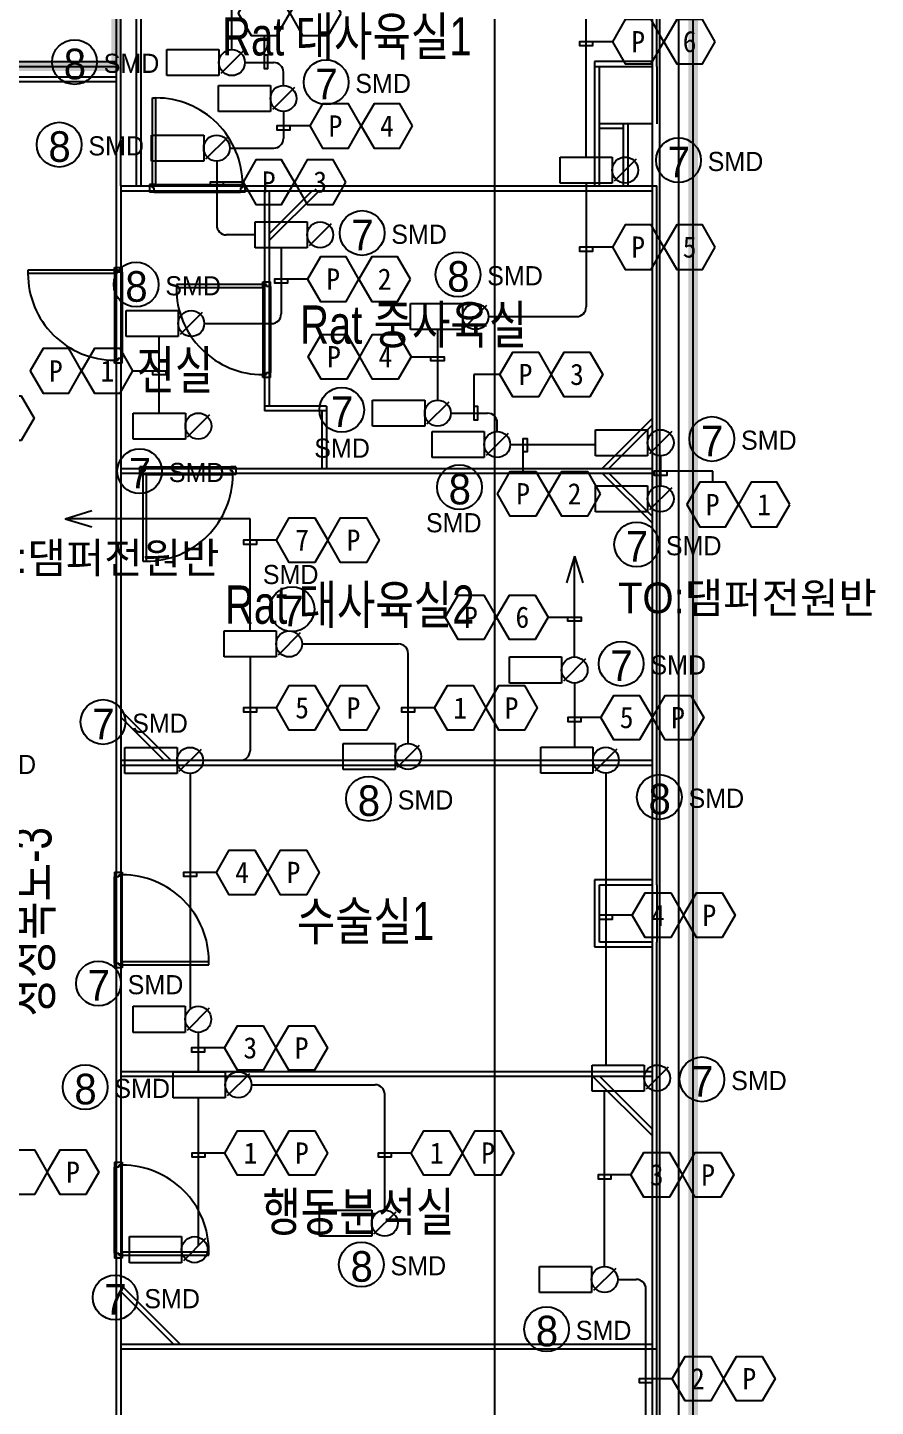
# Model space of a CAD drawing. Header units: millimetres. Extents: x 118559 to 211622, y 1329 to 63037.
# Drawn here: x 193156 to 202014, y 30444 to 44849 of the extents above; entities that cross this region are included whole.
import ezdxf
from ezdxf.enums import TextEntityAlignment as Align

# ---------------------------------------------------------------- set-up
doc = ezdxf.new("R2010")
doc.units = ezdxf.units.MM
doc.header["$LTSCALE"] = 120
doc.linetypes.add('HIDDENX2', pattern=[0.75, 0.5, -0.25])
for name, color, linetype in [('1구역', 41, 'Continuous'), ('ARCH', 9, 'Continuous'), ('DAMPER', 2, 'Continuous'), ('fire', 2, 'Continuous'), ('fire-l', 4, 'Continuous'), ('smd-f', 2, 'Continuous')]:
    doc.layers.add(name, color=color, linetype=linetype)
doc.styles.add('GHD', font='')
doc.styles.add('ghs', font='')
doc.styles.add('TT', font='')
doc.styles.add('돋움', font='')
doc.styles.get('GHD').set_extended_font_data('Dotum')
doc.styles.get('ghs').set_extended_font_data('Dotum')
doc.styles.get('TT').set_extended_font_data('Dotum')
doc.styles.get('돋움').set_extended_font_data('DotumChe')

# ---------------------------------------------------------------- blocks, each defined once
blk = doc.blocks.new('e-22-1')
at = {"layer": 'DAMPER'}
blk.add_line((-5, 1), (-1, 1), dxfattribs=at)
at = {"layer": 'fire'}
for p, q in [((-5, -1), (-5, 1)), ((-1, 1), (-1, -1)), ((0.85, 0.85), (-0.85, -0.85)), ((-1, -1), (-5, -1))]:
    blk.add_line(p, q, dxfattribs=at)
blk.add_circle((0, 0), 1, dxfattribs=at)

msp = doc.modelspace()

# ---------------------------------------------------------------- linework, layer by layer
at = {"layer": '1구역', "color": 4, "linetype": 'HIDDENX2', "ltscale": 7, "const_width": 100, "elevation": 0}
msp.add_lwpolyline([(177130.1, 40802.5), (179743.5, 40802.5), (179743.4, 44444), (194080.1, 44444.2), (194080.1, 46185.5), (200110.1, 46185.5), (200110.1, 52274.1), (160991.4, 52274.1), (160991.4, 42084.2), (169430.1, 42084.2), (169430.1, 35944.2), (167230.1, 35944.2), (167230.1, 31994.2), (177130, 31994.2), (177130.1, 40802.5)], dxfattribs=at)
at = {"layer": '1구역', "color": 5, "linetype": 'HIDDENX2', "ltscale": 7, "const_width": 100, "elevation": 0}
msp.add_lwpolyline([(194080.1, 44444.2), (194080.1, 46188.7), (200110.1, 46185.5), (200110.1, 24554.2), (190080.1, 24554.2), (190080.1, 29294.2), (188680.1, 29294.2), (188680.1, 31794.2), (187630.1, 31794.2), (187630.1, 42244.3), (192330.1, 42244.3), (192330.1, 44444.2)], close=True, dxfattribs=at)
at = {"layer": 'ARCH', "color": 9}
for p, q in [((198038.6, 6503.9, 0), (198038.6, 52274.2, 0)), ((200110.1, 6503.9, 0), (200110.1, 52274.2, 0)), ((200110.1, 6503.9, 0), (200110.1, 52274.2, 0)), ((199960.1, 9094.1, 0), (199960.1, 52124.2, 0)), ((199760.1, 24554.2, 0), (199760.1, 51924.2, 0)), ((199730.1, 44444.2, 0), (199730.1, 51294.2, 0)), ((199680.1, 51244.2, 0), (199680.1, 43144.2, 0)), ((194080.1, 46294.2, 0), (194080.1, 44284.2, 0)), ((194130.1, 43194.2, 0), (194130.1, 46294.2, 0)), ((194290.1, 46294.2, 0), (194290.1, 43194.2, 0)), ((194340.1, 46134.2, 0), (194340.1, 43194.2, 0)), ((192330.1, 44494.2, 0), (194080.1, 44494.2, 0)), ((192330.1, 44444.2, 0), (194080.1, 44444.2, 0)), ((199680.1, 44494.2, 0), (199080.1, 44494.2, 0)), ((199080.1, 44494.2, 0), (199080.1, 43194.2, 0)), ((199080.1, 44444.2, 0), (199680.1, 44444.2, 0)), ((199130.1, 43194.2, 0), (199130.1, 44444.2, 0)), ((199130.1, 44444.2, 0), (199680.1, 44444.2, 0)), ((199130.1, 43844.2, 0), (199130.1, 44444.2, 0)), ((199130.1, 44444.2, 0), (199680.1, 44444.2, 0)), ((199130.1, 43844.2, 0), (199130.1, 44444.2, 0)), ((199730.1, 44444.2, 0), (199730.1, 43844.2, 0)), ((199730.1, 44444.2, 0), (199730.1, 43844.2, 0)), ((192330.1, 44334.2, 0), (194080.1, 44334.2, 0)), ((192330.1, 44284.2, 0), (194080.1, 44284.2, 0)), ((194080.1, 44284.2, 0), (194080.1, 27794.2, 0)), ((194459.4, 43209.2, 0), (194459.4, 44114.5, 0)), ((194459.4, 44114.5, 0), (194494.7, 44114.5, 0)), ((194494.7, 43209.2, 0), (194494.7, 44114.5, 0)), ((199680.1, 43844.2, 0), (199130.1, 43844.2, 0)), ((199680.1, 43844.2, 0), (199130.1, 43844.2, 0)), ((199430.1, 43844.2, 0), (199130.1, 43844.2, 0)), ((199380.1, 43794.2, 0), (199130.1, 43794.2, 0)), ((199380.1, 43844.2, 0), (199380.1, 43194.2, 0)), ((199430.1, 43194.2, 0), (199430.1, 43844.2, 0)), ((194130.1, 43194.2, 0), (194130.1, 27794.2, 0)), ((194130.1, 43194.2, 0), (199730.1, 43194.2, 0)), ((194130.1, 43144.2, 0), (199680.1, 43144.2, 0)), ((194459.4, 43209.2, 0), (194430.1, 43209.2, 0)), ((194430.1, 43209.2, 0), (194430.1, 43129.2, 0)), ((194430.1, 43194.2, 0), (194430.1, 43144.2, 0)), ((194430.1, 43194.2, 0), (194430.1, 43144.2, 0)), ((194479.9, 43129.2, 0), (194430.1, 43129.2, 0)), ((194459.4, 43173.3, 0), (194459.4, 43209.2, 0)), ((194494.7, 43209.2, 0), (194459.4, 43209.2, 0)), ((194479.9, 43173.3, 0), (194459.4, 43173.3, 0)), ((194479.9, 43129.2, 0), (194479.9, 43173.3, 0)), ((194479.9, 43129.2, 0), (195380.2, 43129.2, 0)), ((194494.7, 43209.2, 0), (195400.7, 43209.2, 0)), ((195380.2, 43173.3, 0), (195380.2, 43129.2, 0)), ((195400.7, 43173.3, 0), (195380.2, 43173.3, 0)), ((195400.7, 43173.3, 0), (195380.2, 43173.3, 0)), ((195430.1, 43129.2, 0), (195380.2, 43129.2, 0)), ((195400.7, 43209.2, 0), (195400.7, 43173.3, 0)), ((195430.1, 43209.2, 0), (195400.7, 43209.2, 0)), ((195430.1, 43129.2, 0), (195430.1, 43209.2, 0)), ((195430.1, 43144.2, 0), (195430.1, 43194.2, 0)), ((195630.1, 43144.2, 0), (195630.1, 40844.2, 0)), ((195680.1, 43144.2, 0), (195680.1, 40894.2, 0)), ((196130.1, 43144.2, 0), (195680.1, 42694.2, 0)), ((196200.8, 43144.2, 0), (195680.1, 42623.5, 0)), ((199680.1, 43144.2, 0), (199680.1, 35294.2, 0)), ((199730.1, 35894.2, 0), (199730.1, 43194.2, 0)), ((194065.1, 42314.8, 0), (193159.8, 42314.8, 0)), ((193159.8, 42314.8, 0), (193159.8, 42279.6, 0)), ((194065.1, 42279.6, 0), (193159.8, 42279.6, 0)), ((194065.1, 42314.8, 0), (194065.1, 42344.2, 0)), ((194065.1, 42344.2, 0), (194145.1, 42344.2, 0)), ((194100.9, 42314.8, 0), (194065.1, 42314.8, 0)), ((194065.1, 42279.6, 0), (194065.1, 42314.8, 0)), ((194065.1, 42279.6, 0), (194065.1, 41373.6, 0)), ((194080.1, 42344.2, 0), (194130.1, 42344.2, 0)), ((194080.1, 42344.2, 0), (194130.1, 42344.2, 0)), ((194100.9, 42294.3, 0), (194100.9, 42314.8, 0)), ((194145.1, 42294.3, 0), (194100.9, 42294.3, 0)), ((194145.1, 42294.3, 0), (194145.1, 42344.2, 0)), ((194145.1, 42294.3, 0), (194145.1, 41394.1, 0)), ((195615.1, 42164.8, 0), (194709.8, 42164.8, 0)), ((194709.8, 42164.8, 0), (194709.8, 42129.6, 0)), ((195615.1, 42129.6, 0), (194709.8, 42129.6, 0)), ((195615.1, 42164.8, 0), (195615.1, 42194.2, 0)), ((195615.1, 42194.2, 0), (195695.1, 42194.2, 0)), ((195650.9, 42164.8, 0), (195615.1, 42164.8, 0)), ((195615.1, 42129.6, 0), (195615.1, 42164.8, 0)), ((195615.1, 42129.6, 0), (195615.1, 41223.6, 0)), ((195630.1, 42194.2, 0), (195680.1, 42194.2, 0)), ((195630.1, 42194.2, 0), (195680.1, 42194.2, 0)), ((195650.9, 42144.3, 0), (195650.9, 42164.8, 0)), ((195695.1, 42144.3, 0), (195650.9, 42144.3, 0)), ((195695.1, 42144.3, 0), (195695.1, 42194.2, 0)), ((195695.1, 42144.3, 0), (195695.1, 41244.1, 0)), ((194065.1, 41373.6, 0), (194100.9, 41373.6, 0)), ((194065.1, 41344.2, 0), (194065.1, 41373.6, 0)), ((194145.1, 41344.2, 0), (194065.1, 41344.2, 0)), ((194130.1, 41344.2, 0), (194080.1, 41344.2, 0)), ((194100.9, 41394.1, 0), (194145.1, 41394.1, 0)), ((194100.9, 41373.6, 0), (194100.9, 41394.1, 0)), ((194100.9, 41373.6, 0), (194100.9, 41394.1, 0)), ((194145.1, 41344.2, 0), (194145.1, 41394.1, 0)), ((195615.1, 41223.6, 0), (195650.9, 41223.6, 0)), ((195615.1, 41194.2, 0), (195615.1, 41223.6, 0)), ((195650.9, 41244.1, 0), (195695.1, 41244.1, 0)), ((195650.9, 41223.6, 0), (195650.9, 41244.1, 0)), ((195650.9, 41223.6, 0), (195650.9, 41244.1, 0)), ((195695.1, 41194.2, 0), (195695.1, 41244.1, 0)), ((195695.1, 41194.2, 0), (195615.1, 41194.2, 0)), ((195680.1, 41194.2, 0), (195630.1, 41194.2, 0)), ((196280.1, 40894.2, 0), (195630.1, 40894.2, 0)), ((196280.1, 40844.2, 0), (195630.1, 40844.2, 0)), ((196230.1, 40844.2, 0), (196230.1, 40244.2, 0)), ((196280.1, 40894.2, 0), (196280.1, 40244.2, 0)), ((199159.3, 40244.2, 0), (199680.1, 40764.9, 0)), ((199230.1, 40244.2, 0), (199680.1, 40694.2, 0)), ((194130.1, 40244.2, 0), (199680.1, 40244.2, 0)), ((194130.1, 40194.2, 0), (199680.1, 40194.2, 0)), ((194330.1, 40179.2, 0), (194330.1, 40259.2, 0)), ((194379.9, 40259.2, 0), (194330.1, 40259.2, 0)), ((194330.1, 40194.2, 0), (194330.1, 40244.2, 0)), ((194330.1, 40194.2, 0), (194330.1, 40244.2, 0)), ((194359.4, 40215.1, 0), (194359.4, 40179.2, 0)), ((194379.9, 40215.1, 0), (194359.4, 40215.1, 0)), ((194379.9, 40259.2, 0), (194379.9, 40215.1, 0)), ((194379.9, 40259.2, 0), (195280.2, 40259.2, 0)), ((195280.2, 40215.1, 0), (195280.2, 40259.2, 0)), ((195330.1, 40259.2, 0), (195280.2, 40259.2, 0)), ((195300.7, 40215.1, 0), (195280.2, 40215.1, 0)), ((195300.7, 40215.1, 0), (195280.2, 40215.1, 0)), ((195300.7, 40179.2, 0), (195300.7, 40215.1, 0)), ((195330.1, 40259.2, 0), (195330.1, 40179.2, 0)), ((195330.1, 40244.2, 0), (195330.1, 40194.2, 0)), ((199159.3, 40194.2, 0), (199680.1, 39673.5, 0)), ((199230.1, 40194.2, 0), (199680.1, 39744.2, 0)), ((194359.4, 40179.2, 0), (194330.1, 40179.2, 0)), ((194359.4, 40179.2, 0), (194359.4, 39274, 0)), ((194394.7, 40179.2, 0), (194359.4, 40179.2, 0)), ((194394.7, 40179.2, 0), (194394.7, 39274, 0)), ((194394.7, 40179.2, 0), (195300.7, 40179.2, 0)), ((195330.1, 40179.2, 0), (195300.7, 40179.2, 0)), ((194359.4, 39274, 0), (194394.7, 39274, 0)), ((194650.8, 37194.2, 0), (194130.1, 37714.9, 0)), ((194580.1, 37194.2, 0), (194130.1, 37644.2, 0)), ((194130.1, 37194.2, 0), (199680.1, 37194.2, 0)), ((194130.1, 37144.2, 0), (199680.1, 37144.2, 0)), ((194065.1, 36026.6, 0), (194145.1, 36026.6, 0)), ((194065.1, 36026.6, 0), (194065.1, 35976.7, 0)), ((194080.1, 36026.6, 0), (194130.1, 36026.6, 0)), ((194145.1, 36026.6, 0), (194145.1, 35997.2, 0)), ((194109.2, 35976.7, 0), (194065.1, 35976.7, 0)), ((194065.1, 35076.5, 0), (194065.1, 35976.7, 0)), ((194109.2, 35997.2, 0), (194109.2, 35976.7, 0)), ((194145.1, 35997.2, 0), (194109.2, 35997.2, 0)), ((194109.2, 35997.2, 0), (194109.2, 35976.7, 0)), ((194145.1, 35091.2, 0), (194145.1, 35997.2, 0)), ((199680.1, 35944.2, 0), (199080.1, 35944.2, 0)), ((199080.1, 35944.2, 0), (199080.1, 35244.2, 0)), ((199130.1, 35894.2, 0), (199680.1, 35894.2, 0)), ((199130.1, 35294.2, 0), (199130.1, 35894.2, 0)), ((199130.1, 35894.2, 0), (199680.1, 35894.2, 0)), ((199130.1, 35294.2, 0), (199130.1, 35894.2, 0)), ((199130.1, 35894.2, 0), (199680.1, 35894.2, 0)), ((199130.1, 35294.2, 0), (199130.1, 35894.2, 0)), ((199730.1, 35894.2, 0), (199730.1, 35294.2, 0)), ((199730.1, 35894.2, 0), (199730.1, 35294.2, 0)), ((199680.1, 35294.2, 0), (199130.1, 35294.2, 0)), ((199680.1, 35294.2, 0), (199130.1, 35294.2, 0)), ((199680.1, 35294.2, 0), (199130.1, 35294.2, 0)), ((199680.1, 35294.2, 0), (199680.1, 28694.2, 0)), ((199730.1, 29294.2, 0), (199730.1, 35294.2, 0)), ((199080.1, 35244.2, 0), (199680.1, 35244.2, 0)), ((194065.1, 35076.5, 0), (194109.2, 35076.5, 0)), ((194065.1, 35076.5, 0), (194065.1, 35026.6, 0)), ((194145.1, 35026.6, 0), (194065.1, 35026.6, 0)), ((194130.1, 35026.6, 0), (194080.1, 35026.6, 0)), ((194130.1, 35026.6, 0), (194080.1, 35026.6, 0)), ((194109.2, 35076.5, 0), (194109.2, 35056, 0)), ((194109.2, 35056, 0), (194145.1, 35056, 0)), ((194145.1, 35091.2, 0), (195050.3, 35091.2, 0)), ((194145.1, 35091.2, 0), (194145.1, 35056, 0)), ((194145.1, 35056, 0), (194145.1, 35026.6, 0)), ((194145.1, 35056, 0), (195050.3, 35056, 0)), ((195050.3, 35056, 0), (195050.3, 35091.2, 0)), ((194130.1, 33944.2, 0), (199680.1, 33944.2, 0)), ((194130.1, 33894.2, 0), (199680.1, 33894.2, 0)), ((199059.3, 33894.2, 0), (199680.1, 33273.5, 0)), ((199130.1, 33894.2, 0), (199680.1, 33344.2, 0)), ((194065.1, 32994.2, 0), (194145.1, 32994.2, 0)), ((194065.1, 32994.2, 0), (194065.1, 32944.3, 0)), ((194080.1, 32994.2, 0), (194130.1, 32994.2, 0)), ((194145.1, 32994.2, 0), (194145.1, 32964.8, 0)), ((194109.2, 32944.3, 0), (194065.1, 32944.3, 0)), ((194065.1, 32044.1, 0), (194065.1, 32944.3, 0)), ((194109.2, 32964.8, 0), (194109.2, 32944.3, 0)), ((194145.1, 32964.8, 0), (194109.2, 32964.8, 0)), ((194109.2, 32964.8, 0), (194109.2, 32944.3, 0)), ((194145.1, 32058.8, 0), (194145.1, 32964.8, 0)), ((194065.1, 32044.1, 0), (194109.2, 32044.1, 0)), ((194065.1, 32044.1, 0), (194065.1, 31994.2, 0)), ((194145.1, 31994.2, 0), (194065.1, 31994.2, 0)), ((194130.1, 31994.2, 0), (194080.1, 31994.2, 0)), ((194130.1, 31994.2, 0), (194080.1, 31994.2, 0)), ((194109.2, 32044.1, 0), (194109.2, 32023.6, 0)), ((194109.2, 32023.6, 0), (194145.1, 32023.6, 0)), ((194145.1, 32058.8, 0), (195050.3, 32058.8, 0)), ((194145.1, 32058.8, 0), (194145.1, 32023.6, 0)), ((194145.1, 32023.6, 0), (194145.1, 31994.2, 0)), ((194145.1, 32023.6, 0), (195050.3, 32023.6, 0)), ((195050.3, 32023.6, 0), (195050.3, 32058.8, 0)), ((194750.8, 31094.2, 0), (194130.1, 31714.9, 0)), ((194680.1, 31094.2, 0), (194130.1, 31644.2, 0)), ((194130.1, 31094.2, 0), (199680.1, 31094.2, 0)), ((194130.1, 31044.2, 0), (199730.1, 31044.2, 0))]:
    msp.add_line(p, q, dxfattribs=at)
for centre, start, end in [((194496, 43209.8, 0), 359.96385, 90.08492), ((194064.5, 42278.3, 0), 179.91508, 270.03615), ((195614.5, 42128.3, 0), 179.91508, 270.03615), ((194396, 40178.6, 0), 269.91508, 0.03615), ((194145.6, 35092.5, 0), 359.91508, 90.03615), ((194145.6, 32060.2, 0), 359.91508, 90.03615)]:
    msp.add_arc(centre, 904.7, start, end, dxfattribs=at)
at = {"layer": 'fire', "color": 2}
for p, q in [((198090, 41224.7), (197819.5, 41224.7, 0)), ((200314, 40098.6, 0), (200314, 40215.5, 0))]:
    msp.add_line(p, q, dxfattribs=at)
at = {"layer": 'fire', "color": 2, "elevation": 0}
for points in [[(195625.9, 44765.9), (195625.9, 44421.3), (195666.7, 44421.3), (195666.7, 44560.2), (195625.9, 44560.2)], [(199266.8, 44701.7), (198922.2, 44701.7), (198922.2, 44660.9), (199061.1, 44660.9), (199061.1, 44701.7)], [(196104.1, 43821.2), (195759.5, 43821.2), (195759.5, 43780.4), (195898.4, 43780.4), (195898.4, 43821.2)], [(195406.7, 43235), (195062.2, 43235), (195062.2, 43194.2), (195201, 43194.2), (195201, 43235)], [(199266.8, 42555.6), (198922.2, 42555.6), (198922.2, 42514.8), (199061.1, 42514.8), (199061.1, 42555.6)], [(194257, 41262.5), (194601.5, 41262.5), (194601.5, 41221.7), (194462.6, 41221.7), (194462.6, 41262.5)], [(197819.5, 41224.7), (197819.5, 40751.4), (197860.3, 40751.4), (197860.3, 40890.3), (197819.5, 40890.3)], [(198333.2, 40211.3), (198333.2, 40555.8), (198374, 40555.8), (198374, 40417), (198333.2, 40417)], [(200314, 40215.5), (199700.8, 40215.5), (199700.8, 40174.7), (199839.7, 40174.7), (199839.7, 40215.5)], [(195755.2, 39494), (195410.6, 39494), (195410.6, 39453.2), (195549.5, 39453.2), (195549.5, 39494)], [(198593.8, 38688.1), (198938.4, 38688.1), (198938.4, 38647.3), (198799.5, 38647.3), (198799.5, 38688.1)], [(195755.2, 37741.4), (195410.6, 37741.4), (195410.6, 37700.6), (195549.5, 37700.6), (195549.5, 37741.4)], [(197407, 37741.4), (197062.4, 37741.4), (197062.4, 37700.6), (197201.3, 37700.6), (197201.3, 37741.4)], [(199146.2, 37639.7), (198801.6, 37639.7), (198801.6, 37598.9), (198940.5, 37598.9), (198940.5, 37639.7)], [(195128.3, 36022.9), (194783.7, 36022.9), (194783.7, 35982.1), (194922.6, 35982.1), (194922.6, 36022.9)], [(199473.3, 35575.8), (199128.7, 35575.8), (199128.7, 35535), (199267.6, 35535), (199267.6, 35575.8)], [(195213.8, 34189), (194869.2, 34189), (194869.2, 34148.2), (195008.1, 34148.2), (195008.1, 34189)], [(195216.2, 33091.1), (194871.6, 33091.1), (194871.6, 33050.3), (195010.5, 33050.3), (195010.5, 33091.1)], [(197161.9, 33091.1), (196817.3, 33091.1), (196817.3, 33050.3), (196956.2, 33050.3), (196956.2, 33091.1)], [(199460.2, 32863.3), (199115.6, 32863.3), (199115.6, 32822.5), (199254.5, 32822.5), (199254.5, 32863.3)], [(199890.7, 30733.7), (199546.1, 30733.7), (199546.1, 30692.9), (199685, 30692.9), (199685, 30733.7)]]:
    msp.add_lwpolyline(points, dxfattribs=at)
at = {"layer": 'fire', "color": 2}
for points in [[(196080.6, 42221.6), (195736, 42221.6), (195736, 42180.8), (195874.9, 42180.8), (195874.9, 42221.6)], [(197163.4, 41409.8), (197507.9, 41409.8), (197507.9, 41369), (197369.1, 41369), (197369.1, 41409.8)]]:
    msp.add_lwpolyline(points, dxfattribs=at)
at = {"layer": 'fire-l', "color": 6, "ltscale": 2}
for p, q in [((195290.4, 44619.5, 0), (195290.4, 45591.1, 0)), ((198991.7, 43496.5, 0), (198991.7, 45605.5, 0)), ((195426.4, 44483.5, 0), (195728.9, 44483.5, 0)), ((195828.9, 44245, 0), (195828.9, 44383.5, 0)), ((195828.9, 43973, 0), (195828.9, 43690.1, 0)), ((195267.6, 43590.1, 0), (195728.9, 43590.1, 0)), ((195131.6, 43454.1, 0), (195131.6, 42783.6, 0)), ((198991.7, 43224.5, 0), (198991.7, 41930.2, 0)), ((195533.4, 42683.6, 0), (195231.6, 42683.6, 0)), ((195805.4, 42556, 0), (195805.4, 41856.9, 0)), ((197971.3, 41830.2, 0), (198891.7, 41830.2, 0)), ((195001.5, 41756.9, 0), (195705.4, 41756.9, 0)), ((197440.6, 40956.8, 0), (197440.6, 41694.2, 0)), ((194532.1, 40822.5, 0), (194532.1, 41620.9, 0)), ((197576.6, 40820.8, 0), (197962.7, 40820.8, 0)), ((198062.7, 40629.7, 0), (198062.7, 40720.8, 0)), ((198198.7, 40493.7, 0), (199090.3, 40493.7, 0)), ((199770.3, 40062, 0), (199770.3, 40376.4, 0)), ((193548.9, 39718.2, -49.9), (193825.7, 39803.6, 2757.1)), ((193548.9, 39718.2, -49.9), (193825.7, 39632.8, 2757.1)), ((195480.1, 39716.7, 0), (193553.8, 39716.7, 0)), ((195480.1, 38545.6, 0), (195480.1, 39716.7, 0)), ((198871.5, 39325.5, -15), (198786.1, 39048.7, 2792)), ((198871, 38273.6, 0), (198871, 39324, 0)), ((198871.5, 39325.5, -15), (198956.9, 39048.7, 2792)), ((196024.1, 38409.6, 0), (197031.9, 38409.6, 0)), ((195480.1, 38273.6, 0), (195480.1, 37294.2, 0)), ((197131.9, 37369.6, 0), (197131.9, 38309.6, 0)), ((198871, 38001.6, 0), (198871, 37331.7, 0)), ((194989.2, 37194.2, 0), (195380.1, 37194.2, 0)), ((194853.2, 37057.1, 0), (194853.2, 34594, 0)), ((199198.1, 37059.7, 0), (199198.1, 34010.3)), ((194938.6, 34352.2, 0), (194938.6, 33944.2, 0)), ((195493.7, 33804.8, 0), (196786.8, 33804.8, 0)), ((199185.1, 31906.7, 0), (199185.1, 33738.3)), ((194941.1, 32122.3, 0), (194941.1, 33668.8, 0)), ((196886.8, 32494.1, 0), (196886.8, 33704.8, 0)), ((199321.1, 31770.7, 0), (199515.6, 31770.7, 0)), ((199615.6, 29918.6, 0), (199615.6, 31670.7, 0))]:
    msp.add_line(p, q, dxfattribs=at)
at = {"layer": 'fire-l', "color": 2, "elevation": 0}
for points in [[(195894.6, 44998.5), (195760.2, 45231.1), (195491.6, 45231.1), (195357.3, 44998.5), (195491.6, 44765.9), (195760.2, 44765.9)], [(196431.8, 44998.5), (196297.5, 45231.1), (196028.9, 45231.1), (195894.6, 44998.5), (196028.9, 44765.9), (196297.5, 44765.9)], [(199804, 44701.7), (199669.7, 44934.3), (199401.1, 44934.3), (199266.8, 44701.7), (199401.1, 44469.1), (199669.7, 44469.1)], [(200341.2, 44701.7), (200206.9, 44934.3), (199938.3, 44934.3), (199804, 44701.7), (199938.3, 44469.1), (200206.9, 44469.1)], [(196641.3, 43821.2), (196507, 44053.8), (196238.4, 44053.8), (196104.1, 43821.2), (196238.4, 43588.6), (196507, 43588.6)], [(197178.5, 43821.2), (197044.2, 44053.8), (196775.6, 44053.8), (196641.3, 43821.2), (196775.6, 43588.6), (197044.2, 43588.6)], [(195943.9, 43235), (195809.6, 43467.6), (195541, 43467.6), (195406.7, 43235), (195541, 43002.4), (195809.6, 43002.4)], [(196481.2, 43235), (196346.9, 43467.6), (196078.2, 43467.6), (195943.9, 43235), (196078.2, 43002.4), (196346.9, 43002.4)], [(199804, 42555.6), (199669.7, 42788.2), (199401.1, 42788.2), (199266.8, 42555.6), (199401.1, 42323), (199669.7, 42323)], [(200341.2, 42555.6), (200206.9, 42788.2), (199938.3, 42788.2), (199804, 42555.6), (199938.3, 42323), (200206.9, 42323)], [(193719.7, 41262.5), (193585.4, 41495.1), (193316.8, 41495.1), (193182.5, 41262.5), (193316.8, 41029.9), (193585.4, 41029.9)], [(194257, 41262.5), (194122.7, 41495.1), (193854, 41495.1), (193719.7, 41262.5), (193854, 41029.9), (194122.7, 41029.9)], [(192685.7, 40769.3), (192820, 41002), (193088.7, 41002), (193223, 40769.3), (193088.7, 40536.7), (192820, 40536.7)], [(198601.8, 39978.7), (198467.5, 39746), (198198.9, 39746), (198064.6, 39978.7), (198198.9, 40211.3), (198467.5, 40211.3)], [(199139, 39978.7), (199004.7, 39746), (198736.1, 39746), (198601.8, 39978.7), (198736.1, 40211.3), (199004.7, 40211.3)], [(200582.6, 39866), (200448.3, 40098.6), (200179.7, 40098.6), (200045.4, 39866), (200179.7, 39633.4), (200448.3, 39633.4)], [(201119.8, 39866), (200985.5, 40098.6), (200716.9, 40098.6), (200582.6, 39866), (200716.9, 39633.4), (200985.5, 39633.4)], [(195755.2, 39494), (195889.5, 39726.6), (196158.1, 39726.6), (196292.4, 39494), (196158.1, 39261.4), (195889.5, 39261.4)], [(196292.4, 39494), (196426.7, 39726.6), (196695.3, 39726.6), (196829.6, 39494), (196695.3, 39261.4), (196426.7, 39261.4)], [(198056.6, 38688.1), (197922.3, 38455.5), (197653.7, 38455.5), (197519.3, 38688.1), (197653.7, 38920.7), (197922.3, 38920.7)], [(198593.8, 38688.1), (198459.5, 38455.5), (198190.9, 38455.5), (198056.6, 38688.1), (198190.9, 38920.7), (198459.5, 38920.7)], [(195755.2, 37741.4), (195889.5, 37974.1), (196158.1, 37974.1), (196292.4, 37741.4), (196158.1, 37508.8), (195889.5, 37508.8)], [(196292.4, 37741.4), (196426.7, 37974.1), (196695.3, 37974.1), (196829.6, 37741.4), (196695.3, 37508.8), (196426.7, 37508.8)], [(197407, 37741.4), (197541.3, 37974.1), (197809.9, 37974.1), (197944.2, 37741.4), (197809.9, 37508.8), (197541.3, 37508.8)], [(197944.2, 37741.4), (198078.5, 37974.1), (198347.1, 37974.1), (198481.4, 37741.4), (198347.1, 37508.8), (198078.5, 37508.8)], [(199146.2, 37639.7), (199280.5, 37872.3), (199549.1, 37872.3), (199683.4, 37639.7), (199549.1, 37407.1), (199280.5, 37407.1)], [(199683.4, 37639.7), (199817.7, 37872.3), (200086.3, 37872.3), (200220.6, 37639.7), (200086.3, 37407.1), (199817.7, 37407.1)], [(195128.3, 36022.9), (195262.6, 36255.5), (195531.2, 36255.5), (195665.5, 36022.9), (195531.2, 35790.3), (195262.6, 35790.3)], [(195665.5, 36022.9), (195799.8, 36255.5), (196068.4, 36255.5), (196202.7, 36022.9), (196068.4, 35790.3), (195799.8, 35790.3)], [(199473.3, 35575.8), (199607.6, 35808.4), (199876.2, 35808.4), (200010.5, 35575.8), (199876.2, 35343.2), (199607.6, 35343.2)], [(200010.5, 35575.8), (200144.8, 35808.4), (200413.4, 35808.4), (200547.7, 35575.8), (200413.4, 35343.2), (200144.8, 35343.2)], [(195213.8, 34189), (195348.1, 34421.6), (195616.7, 34421.6), (195751, 34189), (195616.7, 33956.4), (195348.1, 33956.4)], [(195751, 34189), (195885.3, 34421.6), (196153.9, 34421.6), (196288.2, 34189), (196153.9, 33956.4), (195885.3, 33956.4)], [(195216.2, 33091.1), (195350.5, 33323.7), (195619.1, 33323.7), (195753.4, 33091.1), (195619.1, 32858.4), (195350.5, 32858.4)], [(195753.4, 33091.1), (195887.7, 33323.7), (196156.3, 33323.7), (196290.6, 33091.1), (196156.3, 32858.4), (195887.7, 32858.4)], [(197161.9, 33091.1), (197296.2, 33323.7), (197564.8, 33323.7), (197699.1, 33091.1), (197564.8, 32858.4), (197296.2, 32858.4)], [(197699.1, 33091.1), (197833.4, 33323.7), (198102, 33323.7), (198236.3, 33091.1), (198102, 32858.4), (197833.4, 32858.4)], [(192824.5, 32891.5), (192958.8, 33124.2), (193227.4, 33124.2), (193361.7, 32891.5), (193227.4, 32658.9), (192958.8, 32658.9)], [(193361.7, 32891.5), (193496, 33124.2), (193764.7, 33124.2), (193899, 32891.5), (193764.7, 32658.9), (193496, 32658.9)], [(199460.2, 32863.3), (199594.5, 33095.9), (199863.1, 33095.9), (199997.4, 32863.3), (199863.1, 32630.7), (199594.5, 32630.7)], [(199997.4, 32863.3), (200131.7, 33095.9), (200400.3, 33095.9), (200534.6, 32863.3), (200400.3, 32630.7), (200131.7, 32630.7)], [(199890.7, 30733.7), (200025, 30966.3), (200293.6, 30966.3), (200427.9, 30733.7), (200293.6, 30501.1), (200025, 30501.1)], [(200427.9, 30733.7), (200562.2, 30966.3), (200830.8, 30966.3), (200965.2, 30733.7), (200830.8, 30501.1), (200562.2, 30501.1)]]:
    msp.add_lwpolyline(points, close=True, dxfattribs=at)
at = {"layer": 'fire-l', "color": 2}
for points in [[(196617.8, 42221.6), (196483.5, 42454.3), (196214.9, 42454.3), (196080.6, 42221.6), (196214.9, 41989), (196483.5, 41989)], [(197155, 42221.6), (197020.7, 42454.3), (196752.1, 42454.3), (196617.8, 42221.6), (196752.1, 41989), (197020.7, 41989)], [(196626.2, 41409.8), (196491.8, 41177.2), (196223.2, 41177.2), (196088.9, 41409.8), (196223.2, 41642.4), (196491.8, 41642.4)], [(197163.4, 41409.8), (197029.1, 41177.2), (196760.5, 41177.2), (196626.2, 41409.8), (196760.5, 41642.4), (197029.1, 41642.4)], [(198627.2, 41224.7), (198492.9, 40992), (198224.3, 40992), (198090, 41224.7), (198224.3, 41457.3), (198492.9, 41457.3)], [(199164.4, 41224.7), (199030.1, 40992), (198761.5, 40992), (198627.2, 41224.7), (198761.5, 41457.3), (199030.1, 41457.3)]]:
    msp.add_lwpolyline(points, close=True, dxfattribs=at)
at = {"layer": 'fire-l', "color": 6, "ltscale": 2}
for centre, start, end in [((195728.9, 44383.5, 0), 0, 90), ((195728.9, 43690.1, 0), 270, 0), ((195231.6, 42783.6, 0), 180, 270), ((198891.7, 41930.2, 0), 270, 0), ((195705.4, 41856.9, 0), 270, 0), ((197962.7, 40720.8, 0), 0, 90), ((197031.9, 38309.6, 0), 0, 90), ((195380.1, 37294.2, 0), 270, 0), ((196786.8, 33704.8, 0), 0, 90), ((199515.6, 31670.7, 0), 0, 90)]:
    msp.add_arc(centre, 100, start, end, dxfattribs=at)
at = {"layer": 'smd-f'}
for centre in [(193646, 44488.7), (196274.9, 44278.3), (193486, 43626.1), (199956.3, 43463.3, 0), (196650.9, 42702.8), (197653, 42269.6), (194289.7, 42164.6), (196438.1, 40855.1), (200305.1, 40551.2), (194326.3, 40214.2, 0), (197667.9, 40047.6), (199519.7, 39449, 0), (195918.6, 38773.6), (199358.1, 38203.3), (193943.8, 37594.6), (196718, 36792.6), (199756.3, 36810.5, 0), (193896.4, 34863, 0), (193757.2, 33779.6), (200201.7, 33861.3), (196642.7, 31926.7, 0), (194070.3, 31582.6, 0), (198578.4, 31251.7)]:
    msp.add_circle(centre, 233.7, dxfattribs=at)

# ---------------------------------------------------------------- block references
at = {"layer": 'fire-l', "ltscale": 2, "xscale": 136, "yscale": 136, "zscale": 136}
for p in [(195290.4, 44483.5, 0), (195828.9, 44109, 0), (195131.6, 43590.1, 0), (199399.7, 43360.5, 0), (196213.4, 42683.6, 0), (197835.3, 41830.2, 0), (194865.5, 41756.9, 0), (197440.6, 40820.8, 0), (194940.1, 40686.5, 0), (198062.7, 40493.7, 0), (199770.3, 40512.4, 0), (199770.3, 39926, 0), (195888.1, 38409.6, 0), (198871, 38137.6, 0), (194853.2, 37193.1, 0), (197131.9, 37233.6, 0), (199198.1, 37195.7, 0), (194938.6, 34488.2, 0), (199733.4, 33874.3), (195357.7, 33804.8, 0), (196886.8, 32358.1, 0), (194900.5, 32081.8, 0), (199185.1, 31770.7, 0)]:
    msp.add_blockref('e-22-1', p, dxfattribs=at)

# ---------------------------------------------------------------- texts
at = {"layer": 'ARCH', "color": 9, "style": 'GHD', "width": 0.8}
for s, p in [('Rat 대사육실1', (195188.1, 44557.9, 0)), ('Rat 중사육실', (196002.4, 41546.5, 0)), ('전실', (194293.2, 41071, 0)), ('Rat 대사육실2', (195218.1, 38620.6, 0)), ('수술실1', (195968.1, 35315.6, 0)), ('행동분석실', (195608.1, 32276.9, 0))]:
    msp.add_text(s, height=400, dxfattribs=at).set_placement(p)
msp.add_text('청정복도-3', height=400, rotation=90, dxfattribs=at).set_placement((193405.1, 34516.4, 0))
at = {"layer": 'fire', "style": '돋움'}
for s, p in [('P', (199535.4, 44701.7, 0)), ('6', (200072.6, 44701.7, 0)), ('P', (196372.7, 43821.2, 0)), ('4', (196909.9, 43821.2, 0)), ('P', (195675.3, 43235, 0)), ('3', (196212.5, 43235, 0)), ('P', (199535.4, 42555.6, 0)), ('5', (200072.6, 42555.6, 0)), ('P', (196349.2, 42221.6)), ('2', (196886.4, 42221.6)), ('P', (196357.5, 41409.8)), ('4', (196894.8, 41409.8)), ('P', (193451.1, 41262.5, 0)), ('1', (193988.3, 41262.5, 0)), ('P', (198358.6, 41224.7)), ('3', (198895.8, 41224.7)), ('P', (198333.2, 39978.7, 0)), ('2', (198870.4, 39978.7, 0)), ('P', (200314, 39866, 0)), ('1', (200851.2, 39866, 0)), ('7', (196023.8, 39494, 0)), ('P', (196561, 39494, 0)), ('P', (197788, 38688.1, 0)), ('6', (198325.2, 38688.1, 0)), ('5', (196023.8, 37741.4, 0)), ('P', (196561, 37741.4, 0)), ('1', (197675.6, 37741.4, 0)), ('P', (198212.8, 37741.4, 0)), ('5', (199414.8, 37639.7, 0)), ('P', (199952, 37639.7, 0)), ('4', (195396.9, 36022.9, 0)), ('P', (195934.1, 36022.9, 0)), ('4', (199741.9, 35575.8, 0)), ('P', (200279.1, 35575.8, 0)), ('3', (195482.4, 34189, 0)), ('P', (196019.6, 34189, 0)), ('1', (195484.8, 33091.1, 0)), ('P', (196022, 33091.1, 0)), ('1', (197430.5, 33091.1, 0)), ('P', (197967.7, 33091.1, 0)), ('P', (193630.4, 32891.5, 0)), ('3', (199728.8, 32863.3, 0)), ('P', (200266, 32863.3, 0)), ('2', (200159.3, 30733.7, 0)), ('P', (200696.5, 30733.7, 0))]:
    msp.add_text(s, height=222.4, dxfattribs=at).set_placement(p, align=Align.MIDDLE)
at = {"layer": 'smd-f', "style": 'TT'}
for s, p in [('8', (193649.7, 44468.8)), ('7', (196278.6, 44258.4)), ('8', (193489.7, 43606.1)), ('7', (199960.1, 43443.3, 0)), ('7', (196654.6, 42682.8)), ('8', (197656.7, 42249.6)), ('8', (194293.5, 42144.7)), ('7', (196441.8, 40835.1)), ('7', (200308.8, 40531.2)), ('7', (194330.1, 40194.2, 0)), ('8', (197671.7, 40027.6)), ('TO:댐퍼전원반', (193808.3, 39312.8, -1453.4)), ('7', (199523.4, 39429, 0)), ('TO:댐퍼전원반', (200676.7, 38894.5)), ('7', (195922.3, 38753.6)), ('7', (199361.8, 38183.4)), ('7', (193947.5, 37574.6)), ('8', (196721.7, 36772.6)), ('8', (199760.1, 36790.5, 0)), ('7', (193900.1, 34843, 0)), ('7', (200205.4, 33841.3)), ('8', (193760.9, 33759.6)), ('8', (196646.4, 31906.7, 0)), ('7', (194074.1, 31562.6, 0)), ('8', (198582.2, 31231.8))]:
    msp.add_text(s, height=320, dxfattribs=at).set_placement(p, align=Align.MIDDLE)
at = {"layer": 'smd-f', "style": 'ghs'}
for p in [(193950.9, 44375.8), (196579.8, 44165.5), (193790.9, 43513.2), (200261.3, 43350.4, 0), (196955.8, 42589.9), (197957.9, 42156.7), (194594.7, 42051.7), (200610, 40438.3), (196150.6, 40355.3, 0), (194631.3, 40101.3, 0), (197318.1, 39576.3), (199824.6, 39336.1, 0), (195613.9, 39035.4), (199663, 38090.4), (194248.7, 37481.7), (192663.2, 37051.2), (197022.9, 36679.7), (200061.3, 36697.6, 0), (194201.3, 34750.1, 0), (194062.1, 33666.7), (200506.6, 33748.4), (196947.6, 31813.8, 0), (194375.3, 31469.7, 0), (198883.4, 31138.8)]:
    msp.add_text('SMD', height=200, dxfattribs=at).set_placement(p)

doc.saveas('drawing.dxf')
